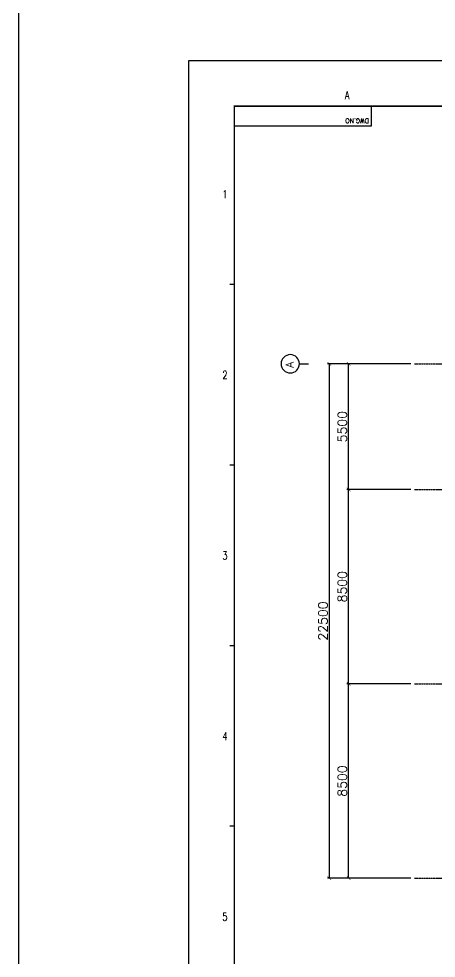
# Model space of a CAD drawing. Header units: millimetres. Extents: x -232466 to 860779, y -177975 to 311634.
# Drawn here: x 223055 to 241330, y 63283 to 104374 of the extents above; entities that cross this region are included whole.
import ezdxf

# ---------------------------------------------------------------- set-up
doc = ezdxf.new("R2010")
doc.units = ezdxf.units.MM
doc.linetypes.add('AXES', pattern=[50.8, 31.75, -6.35, 6.35, -6.35])
doc.linetypes.add('CENTER', pattern=[2, 1.25, -0.25, 0.25, -0.25])
for name, color, linetype in [('Center Line', 1, 'CENTER'), ('dim', 7, 'Continuous'), ('SYM', 7, 'Continuous'), ('TITLEBOX', 7, 'Continuous')]:
    doc.layers.add(name, color=color, linetype=linetype)
doc.styles.add('ROMAND', font='romand')
doc.styles.add('RomanS', font='romans.shx')
doc.styles.add('TBOX', font='romans.shx')
doc.dimstyles.new('HYUNDAI', dxfattribs={"dimscale": 120, "dimtxt": 3, "dimasz": 3, "dimexe": 1, "dimexo": 2, "dimgap": 1, "dimtad": 1, "dimdec": 0, "dimdsep": 46, "dimtxsty": 'RomanS', "dimcen": 0, "dimclrd": 256, "dimclre": 256, "dimclrt": 3, "dimadec": 0, "dimazin": 0, "dimtfac": 1, "dimtdec": 0, "dimtix": 1, "dimtmove": 2, "dimatfit": 3, "dimfxl": 1, "dimtvp": 1, "dimtolj": 1, "dimarcsym": 0})

# ---------------------------------------------------------------- blocks, each defined once
blk = doc.blocks.new('_ArchTick')
at = {"color": 0, "linetype": 'ByBlock', "const_width": 0.15}
blk.add_lwpolyline([(-0.5, -0.5), (0.5, 0.5)], dxfattribs=at)
blk = doc.blocks.new('*D777')
at = {"layer": 'Defpoints', "color": 0}
for p in [(236651, 89283), (240376, 89283), (240376, 66783)]:
    blk.add_point(p, dxfattribs=at)
at = {"layer": 'dim', "lineweight": -2}
for p, q in [((240216, 89283), (236571, 89283)), ((236651, 66783), (236651, 89283)), ((240216, 66783), (236571, 66783))]:
    blk.add_line(p, q, dxfattribs=at)
at = {"layer": 'dim', "lineweight": -2, "xscale": 160, "yscale": 160, "zscale": 160}
for p, rotation in [((236651, 89283), 90), ((236651, 66783), 270)]:
    blk.add_blockref('_ArchTick', p, dxfattribs=dict(at, rotation=rotation))
at = {"layer": 'dim', "color": 0, "insert": (236371, 78033), "char_height": 400, "attachment_point": 5, "rotation": 90, "style": 'RomanS', "bg_fill": 3, "box_fill_scale": 1.1, "bg_fill_color": 257, "bg_fill_transparency": 0}
blk.add_mtext('\\A1;22500', dxfattribs=at)
blk = doc.blocks.new('*D778')
at = {"layer": 'Defpoints', "color": 0}
for p in [(237496, 89283), (240376, 89283), (240376, 83783)]:
    blk.add_point(p, dxfattribs=at)
at = {"layer": 'dim', "lineweight": -2}
for p, q in [((240216, 89283), (237416, 89283)), ((237496, 83783), (237496, 89283)), ((240216, 83783), (237416, 83783))]:
    blk.add_line(p, q, dxfattribs=at)
at = {"layer": 'dim', "lineweight": -2, "xscale": 160, "yscale": 160, "zscale": 160}
for p, rotation in [((237496, 89283), 90), ((237496, 83783), 270)]:
    blk.add_blockref('_ArchTick', p, dxfattribs=dict(at, rotation=rotation))
at = {"layer": 'dim', "color": 0, "insert": (237216, 86533), "char_height": 400, "attachment_point": 5, "rotation": 90, "style": 'RomanS', "bg_fill": 3, "box_fill_scale": 1.1, "bg_fill_color": 257, "bg_fill_transparency": 0}
blk.add_mtext('\\A1;5500', dxfattribs=at)
blk = doc.blocks.new('주열')
at = {"layer": 'SYM'}
blk.add_line((0, 600), (0, 0), dxfattribs=at)
blk.add_circle((0, 1200), 600, dxfattribs=at)
blk = doc.blocks.new('*D781')
at = {"layer": 'Defpoints', "color": 0}
for p in [(237496, 83783), (240376, 83783), (240376, 75283)]:
    blk.add_point(p, dxfattribs=at)
at = {"layer": 'dim', "lineweight": -2}
for p, q in [((240216, 83783), (237416, 83783)), ((237496, 75283), (237496, 83783)), ((240216, 75283), (237416, 75283))]:
    blk.add_line(p, q, dxfattribs=at)
at = {"layer": 'dim', "lineweight": -2, "xscale": 160, "yscale": 160, "zscale": 160}
for p, rotation in [((237496, 83783), 90), ((237496, 75283), 270)]:
    blk.add_blockref('_ArchTick', p, dxfattribs=dict(at, rotation=rotation))
at = {"layer": 'dim', "color": 0, "insert": (237216, 79533), "char_height": 400, "attachment_point": 5, "rotation": 90, "style": 'RomanS', "bg_fill": 3, "box_fill_scale": 1.1, "bg_fill_color": 257, "bg_fill_transparency": 0}
blk.add_mtext('\\A1;8500', dxfattribs=at)
blk = doc.blocks.new('*D803')
at = {"layer": 'Defpoints', "color": 0}
for p in [(237496, 75283), (240376, 75283), (240376, 66783)]:
    blk.add_point(p, dxfattribs=at)
at = {"layer": 'dim', "lineweight": -2}
for p, q in [((240216, 75283), (237416, 75283)), ((237496, 66783), (237496, 75283)), ((240216, 66783), (237416, 66783))]:
    blk.add_line(p, q, dxfattribs=at)
at = {"layer": 'dim', "lineweight": -2, "xscale": 160, "yscale": 160, "zscale": 160}
for p, rotation in [((237496, 75283), 90), ((237496, 66783), 270)]:
    blk.add_blockref('_ArchTick', p, dxfattribs=dict(at, rotation=rotation))
at = {"layer": 'dim', "color": 0, "insert": (237216, 71033), "char_height": 400, "attachment_point": 5, "rotation": 90, "style": 'RomanS', "bg_fill": 3, "box_fill_scale": 1.1, "bg_fill_color": 257, "bg_fill_transparency": 0}
blk.add_mtext('\\A1;8500', dxfattribs=at)

msp = doc.modelspace()

# ---------------------------------------------------------------- linework, layer by layer
at = {"layer": 'TITLEBOX', "color": 4, "linetype": 'Continuous'}
for p, q in [((232492.8, 92754.1), (232292.8, 92754.1)), ((232492.8, 84854.1), (232292.8, 84854.1)), ((232492.8, 76954.1), (232292.8, 76954.1)), ((232492.8, 69054.1), (232292.8, 69054.1))]:
    msp.add_line(p, q, dxfattribs=at)
at = {"layer": 'TITLEBOX', "color": 7}
msp.add_lwpolyline([(230492.8, 102554.1), (314592.8, 102554.1), (314592.8, 43154.1), (230492.8, 43154.1)], close=True, dxfattribs=at)
at = {"layer": 'TITLEBOX', "color": 4, "const_width": 70}
msp.add_lwpolyline([(232492.8, 100554.1), (312518.8, 100554.1), (312518.8, 45462.6), (232492.8, 45462.6)], close=True, dxfattribs=at)
at = {"layer": 'TITLEBOX'}
msp.add_lwpolyline([(232492.8, 99688.2), (238492.8, 99688.2), (238492.8, 100554.1)], dxfattribs=at)

# ---------------------------------------------------------------- block references
at = {"layer": 'SYM', "xscale": -0.6666666666666666, "yscale": 0.6666666666666666, "zscale": 0.6666666666666666, "rotation": 89.99999999999966}
msp.add_blockref('주열', (235738.5, 89282.7), dxfattribs=at)

# ---------------------------------------------------------------- texts
at = {"layer": 'SYM', "style": 'ROMAND'}
msp.add_text('A', height=336.4, rotation=90, dxfattribs=at).set_placement((235082.6, 89106.8))
at = {"layer": 'TITLEBOX', "color": 4, "linetype": 'Continuous', "style": 'TBOX', "width": 0.75}
for s, p in [('A', (237329.8, 100860.6)), ('1', (231966.9, 96520.9)), ('2', (231966.9, 88620.9)), ('3', (231966.9, 80720.9)), ('4', (231966.9, 72820.9)), ('5', (231966.9, 64920.9))]:
    msp.add_text(s, height=350, dxfattribs=at).set_placement(p)
at = {"layer": 'TITLEBOX', "style": 'ROMAND'}
msp.add_text('DWG.NO', height=200, rotation=180, dxfattribs=at).set_placement((238377.3, 100013.9))

# ---------------------------------------------------------------- next in the draw order: dimensions: what is measured, and where the dimension line sits
at = {"layer": 'dim'}
dim = msp.add_linear_dim(base=(236651.5, 89282.7), p1=(240376.2, 66782.7), p2=(240376.2, 89282.7), angle=90, dimstyle='HYUNDAI', override={"dimscale": 80, "dimtxt": 5, "dimasz": 2, "dimpost": '\\X', "dimblk1": 'ArchTick', "dimblk2": 'ArchTick', "dimsah": 1, "dimclrt": 0, "dimtfill": 1}, dxfattribs=at)
dim.commit()
dim.dimension.update_dxf_attribs({"geometry": '*D777', "text_midpoint": (236371.5, 78032.7)})

# ---------------------------------------------------------------- next in the draw order: linework, layer by layer
at = {"layer": 'Center Line', "linetype": 'AXES'}
msp.add_line((240376.2, 66782.7), (290361.8, 66782.7), dxfattribs=at)

# ---------------------------------------------------------------- next in the draw order: dimensions: what is measured, and where the dimension line sits
at = {"layer": 'dim'}
dim = msp.add_linear_dim(base=(237496.2, 89282.7), p1=(240376.2, 83782.7), p2=(240376.2, 89282.7), angle=90, dimstyle='HYUNDAI', override={"dimscale": 80, "dimtxt": 5, "dimasz": 2, "dimpost": '\\X', "dimblk1": 'ArchTick', "dimblk2": 'ArchTick', "dimsah": 1, "dimclrt": 0, "dimtfill": 1}, dxfattribs=at)
dim.commit()
dim.dimension.update_dxf_attribs({"geometry": '*D778', "text_midpoint": (237216.2, 86532.7)})

# ---------------------------------------------------------------- next in the draw order: linework, layer by layer
at = {"layer": 'Center Line', "linetype": 'AXES'}
msp.add_line((240376.2, 89282.7), (290361.8, 89282.7), dxfattribs=at)

# ---------------------------------------------------------------- next in the draw order: dimensions: what is measured, and where the dimension line sits
at = {"layer": 'dim'}
dim = msp.add_linear_dim(base=(237496.2, 83782.7), p1=(240376.2, 75282.7), p2=(240376.2, 83782.7), angle=90, dimstyle='HYUNDAI', override={"dimscale": 80, "dimtxt": 5, "dimasz": 2, "dimpost": '\\X', "dimblk1": 'ArchTick', "dimblk2": 'ArchTick', "dimsah": 1, "dimclrt": 0, "dimtfill": 1}, dxfattribs=at)
dim.commit()
dim.dimension.update_dxf_attribs({"geometry": '*D781', "text_midpoint": (237216.2, 79532.7)})

# ---------------------------------------------------------------- next in the draw order: linework, layer by layer
at = {"layer": 'Center Line', "linetype": 'AXES'}
msp.add_line((240376.2, 83782.7), (290361.8, 83782.7), dxfattribs=at)

# ---------------------------------------------------------------- next in the draw order: dimensions: what is measured, and where the dimension line sits
at = {"layer": 'dim'}
dim = msp.add_linear_dim(base=(237496.2, 75282.7), p1=(240376.2, 66782.7), p2=(240376.2, 75282.7), angle=90, dimstyle='HYUNDAI', override={"dimscale": 80, "dimtxt": 5, "dimasz": 2, "dimpost": '\\X', "dimblk1": 'ArchTick', "dimblk2": 'ArchTick', "dimsah": 1, "dimclrt": 0, "dimtfill": 1}, dxfattribs=at)
dim.commit()
dim.dimension.update_dxf_attribs({"geometry": '*D803', "text_midpoint": (237216.2, 71032.7)})

# ---------------------------------------------------------------- next in the draw order: linework, layer by layer
msp.add_lwpolyline([(223055.1, 311633.8), (860779.3, 311633.8), (860779.3, -177974.5), (223055.1, -177974.5)], close=True)
at = {"layer": 'Center Line', "linetype": 'AXES'}
msp.add_line((240376.2, 75282.7), (290361.8, 75282.7), dxfattribs=at)

doc.saveas('drawing.dxf')
